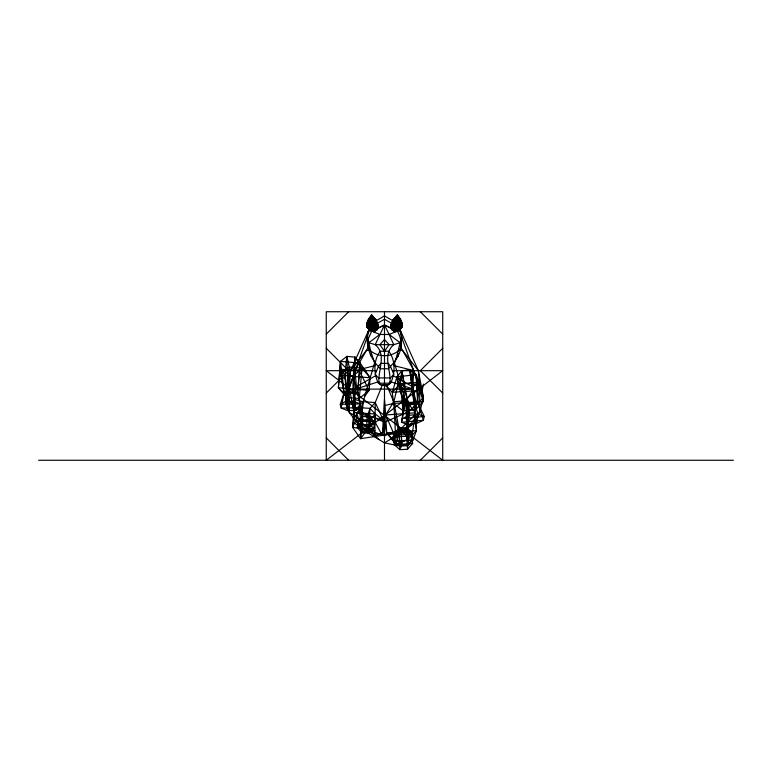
<?xml version="1.0" encoding="UTF-8"?>
<svg xmlns="http://www.w3.org/2000/svg" width="772" height="772" viewBox="0 0 772 772"><rect width="100%" height="100%" fill="white"/><g stroke="black" fill="none" stroke-linecap="round" stroke-linejoin="round"><path stroke-width="1.16" d="M395.013 327.81L395.187 325.485L392.282 325.63L394.222 325.35M398.41 324.568L398.333 326.257L399.114 325.929M398.391 324.935L399.163 324.684L399.095 326.16M372.2 316.018L371.776 315.111L368.601 319.01C367.646 321.557 364.992 327.627 369.605 328.467L367.395 327.367M369.875 326.16L369.817 324.684L372.722 325.456M377.633 328.582L376.427 330.387L374.98 329.161L368.418 328.457L367.125 326.624L371.708 326.903L375.723 328.544L368.881 328.611L369.421 330.069C368.041 326.884 365.947 318.006 371.699 318.016L375.877 320.042L377.711 323.709L377.884 328.882M390.999 328.843L391.259 323.709L393.064 320.042L397.281 318.016C403.129 317.929 400.938 327 399.5 330.078L400.456 329.007L400.089 328.611L393.247 328.544L397.262 326.903L400.591 326.797L400.108 326.508C403.833 327.347 400.996 320.534 400.407 319L397.204 315.111L396.528 316.848M375.974 330.348C374.931 318.836 375.993 316.549 378.28 327.704M375.781 320.245L371.699 318.016L371.757 315.14L376.022 320.168L371.728 319.068L368.437 319.203M384.485 431.558L374.854 436.508L375.24 402.511L382.285 385.17M393.006 330.348C394.048 318.855 392.987 316.481 390.7 327.704M393.643 330.812C393.672 328.698 395.322 318.961 393.025 320.052L397.242 315.188L400.504 319.125M399.713 329.982L397.02 330.879C402.887 330.117 400.851 318.025 397.242 315.188L392.948 320.168L397.252 319.068L400.543 319.203M369.267 329.982L371.959 330.879C365.986 329.576 368.186 318.44 371.737 315.188L375.945 320.052L371.737 315.188L368.466 319.125M375.337 330.812L375.279 319.415M364.751 396.297L369.045 390.391L370.174 377.798L360.186 363.11L340.5 361.383L344.206 392.34L340.278 404.316L341.185 408.05L347.622 410.588L355.815 410.424L353.972 391.973L354.966 357.108L346.811 356.394L340.5 361.383L338.387 387.756L352.881 404.644M384.485 442.829L400.099 446.148L407.799 445.656L406.612 427.64L406.082 400.822L413.512 389.049M402.723 414.246L403.052 410.752L400.272 383.819L401.894 370.743L408.05 403.032L407.346 424.378L416.426 423.51L423.423 420.248L424.243 416.475L417.662 402.579L416.118 374.661L409.816 369.846L401.894 370.743L396.991 376.813L392.34 392.263L393.488 403.418L403.052 410.752L415.413 409.971L423.345 401.527L423.471 397.628M407.452 440.378L407.741 431.287L406.082 400.822L393.739 401.729L385.691 414.989L386.666 432.831L396.084 444.807L408.427 439.065L416.465 430.651C415.182 416.069 415.963 400.919 412.566 386.685L413.946 370.647L400.369 346.425M348.336 391.954L344.206 392.34L341.185 408.05L360.968 407.664L357.581 392.938L360.186 363.11L354.966 357.108C353.161 374.719 351.299 393.112 355.815 410.424L360.968 407.664L357.803 392.388L348.336 391.954L347.622 410.588L345.431 401.556L348.336 391.954L346.811 356.394L349.291 367.028L350.826 370.579M398.497 353.518L398.391 355.824L393.739 362.743L388.345 368.784L380.635 368.784C370.058 358.932 364.027 343.434 369.006 329.277M399.78 329.094L418.376 370.647L419.688 388.181L414.274 415.423L416.465 430.651L412.895 440.04L411.785 440.233L407.828 444.643L401.903 444.952L400.099 446.148L394.318 441.208L386.666 432.831L384.485 421.724L382.314 435.389L360.553 438.66L362.888 401.729L354.531 399.385M392.803 375.395L412.566 386.685L416.262 402.955L415.384 409.787L415.384 422.352L403.119 431.625L384.485 442.896L365.86 431.625L360.553 438.66L352.505 427.292L355.458 389.117L356.403 386.685L355.023 370.647L368.611 346.425M399.163 324.684L398.352 326.025L399.124 325.832M362.358 407.877L362.406 416.378L369.682 416.88L368.765 433.14L366.584 428.113L374.661 421.425L356.085 420.296L358.575 424.339L370.155 424.918L373.86 428.614L357.388 427.804L357.764 421.068L362.406 416.378L369.682 416.88L374.237 421.879L373.86 428.614L368.765 433.14L361.943 432.803L357.388 427.804L358.575 424.339L358.835 419.582L356.577 412.827L353.479 411.997L362.888 401.729L375.24 402.511L383.279 420.093L382.314 435.389L374.661 421.425L375.153 413.956L370.058 408.349L362.358 407.877L356.577 412.827L356.085 420.296L352.505 427.292L374.912 430.68M362.406 416.378L361.943 432.803L362.859 416.542L357.764 421.068L374.237 421.879L370.415 420.151L358.835 419.582M375.24 402.511L370.058 408.349L367.202 416.619L366.584 428.113L374.661 421.425M370.155 424.918L370.415 420.151L375.153 413.956L383.279 420.093L384.485 399.385L385.691 414.989L393.826 433.748L394.318 441.208L412.895 440.04L412.402 432.581L415.5 412.798L406.082 400.822M403.052 410.752L404.287 389.329L401.894 370.743M360.553 438.66L362.888 401.729M374.854 436.508L368.871 426.376L370.058 408.349M345.499 394.946L338.387 387.756L340.5 361.383M407.828 444.643L407.491 449.256L399.857 449.661L394.174 444.566L393.749 436.962L398.844 431.297L407.056 430.351L411.466 434.318L412.161 435.987L412.576 443.601L407.491 449.256L406.468 430.892L407.056 430.351M346.811 356.394L344.92 375.153L346.57 397.435L359.269 398.526L369.045 390.391L359.395 370.878L339.709 369.151L343.984 392.9L357.581 392.938L360.186 363.11M346.57 397.435L349.291 367.028L362 368.119L365.841 370.579M378.849 439.49L373.474 434.153L360.871 427.35L359.269 398.526L362 368.119L354.966 357.108M412.895 440.04L407.799 445.656L408.427 439.065L407.741 431.287M387.486 385.353L390.844 382.729C395.303 373.03 395.592 359.887 388.702 351.241L380.278 351.241C373.387 359.887 373.677 373.03 378.126 382.729L381.493 385.353L387.486 385.353L389.947 383.173C391.52 370.57 381.764 354.782 393.749 344.65L400.147 342.749L401.614 335.839L399.964 329.277M401.093 326.228C400.803 328.496 403.148 326.228 400.581 326.373L401.884 326.315L400.562 325.745L401.894 325.668L400.543 325.108L391.491 326.517L400.06 324.452L397.194 324.259L393.942 325.33L401.884 324.722L400.07 323.468L391.298 324.008L394.01 321.885L393.247 321.963M384.485 384.707L392.34 392.263L400.272 383.819L402.125 370.579M400.591 320.92L400.128 321.017C404.673 324.684 397.831 324.086 399.993 320.013M396.991 376.813L404.499 404.065L401.517 422.323L407.346 424.378L409.334 415.288L409.102 405.068L404.287 389.329L397.985 384.514L396.991 376.813L416.118 374.661L422.197 390.362L423.345 401.527L393.488 403.418L384.485 405.618M371.708 315.237L371.699 329.538L372.49 331.497L369.016 329.528L375.105 330.242L371.689 329.046L368.514 329.007L369.421 330.069L368.514 329.007M423.345 401.527L417.112 382.362L397.985 384.514L404.943 404.904L401.517 422.323L423.423 420.248L417.662 402.579L408.05 403.032L404.499 404.065L404.943 404.904L409.102 405.068L418.096 403.418L416.118 374.661M392.34 392.263L422.197 390.362L423.471 384.099M352.505 427.292L354.705 415.423L349.282 388.181L350.604 370.647L369.199 329.094M392.929 321.48L393.585 319.425L397.242 315.188L397.281 329.538L396.48 331.497L399.954 329.528L393.874 330.242L397.281 329.046L400.456 329.007L399.558 330.069L400.456 329.007M393.488 403.418L397.985 384.514M392.794 320.554L392.9 321.615L393.643 319.415L395.235 319.068M369.035 329.634L367.356 335.839L370.685 351.019L375.51 365.484M399.298 349.861L402.714 350.604L418.376 370.647L423.471 397.696L419.688 412.528L408.098 427.35L384.485 435.707L360.871 427.35L349.282 412.528L345.499 397.696L367.742 335.627M368.35 333.446L369.267 330.175M392.195 323.111L393.064 320.042L393.247 322.252L400.137 320.525L393.266 321.22M400.6 320.168L399.529 322.069L401.43 323.632M399.404 329.084L401.845 337.808L423.471 397.696L408.726 411.727L384.485 422.188L360.254 411.727L374.729 362.3M369.682 379.467L370.174 377.798L362 368.119M400.369 347.197L401.459 344.1L401.614 335.839L399.944 329.634M368.119 332.375L369.354 329.094M367.762 327.106L369.788 327.994M353.451 393.324L353.972 391.973M401.083 339.699L401.845 337.808M393.469 365.484L395.968 359.279L400.147 342.749L389.165 334.488L384.485 324.983L375.983 329.017M401.131 430.66L401.903 444.952L399.857 449.661L398.844 431.297L406.468 430.892L412.161 435.987L393.749 436.962L397.175 435.07L401.131 430.66L398.921 428.122L393.739 401.729L386.801 385.247M374.053 331.661L371.737 331.024L368.08 339.294L368.119 347.554L370.685 351.019C379.013 357.272 389.966 357.272 398.284 351.019L400.851 347.554L401.459 344.1L400.957 341.793M392.987 329.017L384.485 324.983L375.221 344.65C387.206 354.782 377.46 370.57 379.033 383.173L381.493 385.353M399.327 319.473C399.076 317.582 401.295 319.724 399.906 318.653M376.427 330.387L377.527 328.1L375.742 327.415L377.498 327.791L375.752 326.788L377.479 327.154L375.771 326.151L367.086 325.041L375.028 325.33L371.776 324.259L368.91 324.452L377.489 326.209L375.028 324.337L367.279 322.532L368.408 321.827L367.318 322.233L367.877 326.228M390.979 325.466L391.79 323.893M411.466 434.318L412.402 432.581L406.612 427.64L398.921 428.122L393.826 433.748L397.175 435.07L411.466 434.318L412.576 443.601L394.174 444.566L397.493 440.995L411.785 440.233M376.533 330.281L377.576 328.37M392.62 321.162L393.209 320.341M393.44 330.947L393.845 330.397C394.347 329.818 401.98 328.438 399.259 329.953L400.34 329.306L397.175 330.763M396.663 331.497L399.954 329.528L393.845 330.397L396.663 331.497L399.954 329.528L393.122 330.049L400.591 327.502L397.262 326.903L391.452 328.1L392.543 330.387L394 328.785L400.128 327.714L397.281 327.569L393.247 328.747M400.523 328.525L401.797 326.894M404.287 389.329L412.209 388.441L417.112 382.362M393.701 319.415L397.242 315.188L397.281 318.016L393.199 320.245M396.075 358.575C402.463 351.086 402.511 339.207 397.242 331.024L394.926 331.661M392.774 322.194L392.678 322.677M368.717 319.193L369.421 318.817M368.215 323.352L369.441 322.069L368.862 320.023L368.369 320.168M400.407 328.486L401.739 327.106L400.282 328.283M393.788 319.521L393.16 320.168L393.643 319.415M369.151 329.277L369.711 329.953L368.63 329.306L371.795 330.763M369.585 330.078L372.017 330.85L369.325 330.04M326.257 334.131L348.654 311.734M326.257 393.073L348.654 370.676L326.257 348.278M442.723 348.278L420.325 370.676L442.723 393.073M420.325 460.266L442.723 437.869M390.121 439.49L414.274 415.423L419.688 412.528L419.688 388.181L413.946 370.647L393.556 365.523M368.437 324.829L367.096 324.722L368.447 324.288L367.105 324.414L368.91 323.468L371.786 323.323L377.672 324.008L374.97 321.885L375.723 321.963M400.301 328.322L401.739 327.106M345.499 379.245L339.516 375.163L349.291 367.028M368.176 323.111L369.441 322.069L367.318 322.233L368.379 320.92M393.199 325.871L391.481 326.209L393.952 324.337L401.701 322.532L399.529 322.069L401.488 323.275M339.709 369.151L344.92 375.153L353.074 375.868L359.395 370.878M369.064 318.653L368.543 319L369.161 318.547M400.263 328.332L401.662 327.27L399.375 328.467L401.575 327.367M379.805 334.488L368.823 342.749L375.221 344.65L393.749 344.65L389.165 334.488L379.805 334.488L371.737 331.024M400.34 329.306L399.259 329.953L399.819 329.277M375.182 319.521L376.041 321.48M376.543 321.963L376.292 322.677M397.242 331.024L389.165 334.488M367.491 323.275L369.441 322.069L367.375 322.58M375.491 321.162L384.485 315.844L393.479 321.162M399.423 328.582L401.662 327.27M375.771 329.634L368.379 327.502L371.708 326.903L377.527 328.1L375.761 329.499L374.97 328.785L368.852 327.714L371.699 327.569L375.723 328.747M391.5 326.836L393.199 326.151L391.481 327.791L393.238 327.415L391.452 328.1L393.209 329.499L400.552 328.457L401.845 326.624L400.591 327.396L393.257 328.438L391.452 328.1L394 328.785M401.488 327.405L399.375 328.467L401.392 327.367L399.278 328.225L401.131 326.884L399.114 327.801L401.131 326.884M398.371 325.707L399.143 325.263L398.381 325.533M376.167 375.395L356.403 386.685L352.717 402.955L353.595 409.787L353.595 422.352L365.86 431.625M377.537 323.159L384.485 319.309L391.443 323.159M388.277 384.128L390.844 382.729L388.731 383.539M399.954 329.528L396.393 331.449L399.809 329.905L397.04 330.86L393.845 330.397L395.573 331.13L393.845 330.397M397.097 330.686L399.944 329.403L397.281 329.046L393.122 330.049M368.842 320.071L368.369 320.303L375.713 321.22M375.192 329.692L384.485 324.983L393.778 329.692M368.389 327.704L371.699 327.569L374.97 328.582L368.852 327.917L368.418 328.457L367.125 326.624L368.398 326.373L367.096 326.315L368.418 325.745L367.076 325.668L368.427 325.108L367.076 325.359M393.257 320.689L397.252 319.068L400.572 319.386M375.539 330.947L375.134 330.397L373.436 331.101L375.858 330.049L374.999 329.48L368.427 328.592M399.143 329.837L400.031 329.451M393.961 323.825L391.336 324.317L393.209 323.497M399.192 327.994L401.208 327.106M367.433 322.928L369.441 322.069M393.199 329.634L400.543 328.592M391.491 327.463L393.218 326.788M375.134 330.397L369.016 329.528L372.587 331.449L369.17 329.905L371.93 330.86L375.134 330.397L369.016 329.528L372.307 331.497L375.134 330.397L371.699 329.383L368.833 329.441L369.711 329.953M398.362 325.784L399.143 325.485M391.452 325.572L400.07 323.468L401.826 323.777L393.952 324.337L391.423 325.253L393.189 324.954M394.019 321.22L400.591 319.647M393.952 329.856L397.29 328.708L400.06 328.988M391.423 325.253L393.189 324.288L391.375 324.626L393.961 323.555L400.099 322.069L394 322.32L400.581 321.21L399.761 318.547M368.958 318.923L371.699 318.016M368.9 322.957L367.24 322.841L368.427 322.455M378.907 381.609L355.458 389.117L413.512 389.117L390.072 381.609M399.645 330.04L396.972 330.841L399.327 330.011M391.336 324.317L400.07 323.101L393.981 322.937L400.118 321.451L394.01 322.02M393.257 321.847L394.01 321.635M394.627 331.844L396.876 331.256M375.424 365.523L355.023 370.647L349.282 388.181L349.282 412.528L354.705 415.423L373.474 434.153L395.505 434.153L408.098 427.35L408.726 411.727L394.241 362.3M373.484 331.227L375.288 330.773M368.852 327.917L367.125 326.624L368.379 327.396L375.723 328.438L377.527 328.1L374.97 328.785M368.379 319.647L371.728 319.068L375.076 319.791M369.817 324.684L370.628 326.025L369.856 325.832M393.903 319.791L397.252 319.068L400.128 319.743M369.672 349.861L366.256 350.604L350.604 370.647L345.499 397.696L360.254 411.727M386.444 384.784L382.536 384.784M367.076 325.987L368.418 325.745M393.981 322.937L400.099 322.069M368.398 319.386L371.728 319.068L375.723 320.689M394.01 320.612L400.6 320.303L400.128 320.071M400.079 322.957L401.739 322.841L400.552 322.455M393.238 326.99L395.274 326.691M376.784 323.111L375.916 320.042L375.732 322.252L368.842 320.525L371.766 320.592L374.96 321.393L368.389 321.21L368.688 319.125M367.125 324.095L371.786 323.97L377.547 325.253L368.91 323.468L367.144 323.777L368.447 323.912M367.144 323.777L368.447 323.613L367.202 323.15L368.891 322.686L374.989 322.937L368.862 321.451L374.97 322.02M398.391 325.099L399.143 325.002M404.499 404.065L417.662 402.579M404.943 404.904L418.096 403.418M392.263 326.402L395.158 326.189L392.272 325.803L395.187 325.485M368.91 328.988L371.689 328.708L375.858 330.049M392.253 326.575L395.148 326.295M367.24 322.841L375.018 323.979L368.871 322.069L374.98 322.32L368.852 321.142M368.842 320.351L374.97 320.612M400.137 320.351L394.019 321.393L400.128 321.142M385.691 414.989L415.5 412.798M386.666 432.831L416.465 430.651M394.318 441.208L397.493 440.995L401.903 444.952M392.272 325.803L395.187 325.61M400.272 383.819L412.634 383.037L422.197 390.362M393.826 433.748L412.402 432.581M400.118 327.917L400.552 328.457L401.845 326.624L400.581 328.023L394.01 328.582L397.281 327.569L400.591 327.704M376.167 370.676L326.257 370.676L442.723 460.266L442.723 311.734L326.257 311.734L326.257 460.266L442.723 370.676L392.803 370.676M379.033 383.173L389.947 383.173M387.419 384.591L388.451 384.591M38.6 460.266L733.4 460.266M344.206 392.34L357.803 392.388M343.984 392.9L357.581 392.938M373.966 327.81L373.793 325.485L376.707 325.803L369.836 325.263L376.717 326.575M373.793 325.485L376.697 325.63L374.758 325.35M356.577 412.827L375.153 413.956M356.085 420.296L361.18 425.912L368.871 426.376M373.793 325.61L376.707 325.803M376.707 326.402L369.836 325.263L376.707 326.286L370.589 325.417L370.57 324.568M339.516 375.163L370.174 377.798M338.387 387.756L369.045 390.391M401.739 322.841L400.079 322.686L401.768 323.15L400.523 323.613L401.826 323.777M368.871 322.069L374.989 322.937M369.827 325.002L370.589 325.099M368.852 319.743L374.96 321.22M394.955 331.034L396.123 331.188M400.523 323.912L401.845 324.095M375.018 323.825L377.633 324.317L375.761 323.497M372.722 325.06L370.579 324.761L372.722 325.244M372.722 325.562L370.589 325.253L376.707 326.276L370.589 325.398L370.647 326.257L369.856 325.929M373.696 326.691L375.742 326.99M400.533 324.829L401.894 325.359M400.562 325.745L401.894 325.987M373.735 319.068L375.385 319.425L376.08 321.615L376.176 320.554M375.028 329.856L371.689 329.046L368.987 329.374L371.872 330.686M401.604 322.58L399.529 322.069L401.546 322.928M393.691 330.773L395.486 331.227M372.094 331.256L374.352 331.844M374.96 321.635L375.723 321.847M353.479 411.997L383.279 420.093M377.633 324.317L375.009 323.555L377.604 324.626L375.781 324.288L377.547 325.253M397.281 318.016L400.021 318.923M375.79 324.954L377.527 325.572M375.781 325.871L377.479 326.836M380.249 383.539L378.126 382.729L379.843 383.665M369.836 325.485L370.608 325.784M375.752 326.788L377.479 327.463M369.016 329.528L372.307 331.497M367.482 327.405L369.605 328.467L367.308 327.27L368.717 328.332M367.308 327.27L369.556 328.582M368.456 328.525L367.173 326.894L368.688 328.283M367.24 327.106L368.669 328.322M372.393 316.694L375.385 319.425M420.325 311.734L442.723 334.131M326.257 437.869L348.654 460.266M367.202 416.619L370.415 420.151M358.575 424.339L361.788 427.881L361.18 425.912M367.173 326.894L368.524 328.457M375.761 320.341L376.35 321.162M403.119 431.558L408.427 439.065M413.502 407.105L415.413 409.971L412.634 383.037L412.065 370.579M391.336 328.582L392.543 330.387M391.404 328.37L392.408 330.223M413.493 402.415L418.414 414.419L416.426 423.51L409.816 369.846L412.634 383.037M408.05 403.032L409.102 405.068M377.19 323.893L377.99 325.466M367.134 337.808L367.887 339.699M399.626 329.094L400.851 332.375M367.52 344.1L369.334 349.262M368.987 320.013L369.392 321.779M353.074 375.868L359.269 398.526M394.424 414.352L399.269 433.401M344.92 375.153L347.815 393.305M409.816 369.846L415.413 409.971M412.209 388.441L414.554 404.451M406.612 427.64L407.799 445.656M398.921 428.122L400.099 446.148M397.175 435.07L397.493 440.995M393.739 401.729L396.084 444.807M370.483 353.518L370.579 355.824M384.485 311.734L384.485 460.266M378.57 366.198L375.095 374.459L378.463 377.923L390.507 377.923L393.884 374.459L390.4 366.198L388.258 363.38L380.712 363.38L378.57 366.198M389.117 344.65L384.485 351.241L379.853 344.65L384.485 339.574L389.117 344.65M345.431 401.556L340.278 404.316L360.061 403.93L353.624 401.392L345.431 401.556M409.334 415.288L402.337 418.549L424.243 416.475L418.414 414.419L409.334 415.288M395.167 325.948L392.272 326.276L395.167 325.948M372.722 325.302L370.589 324.935L372.722 325.379"/></g></svg>
